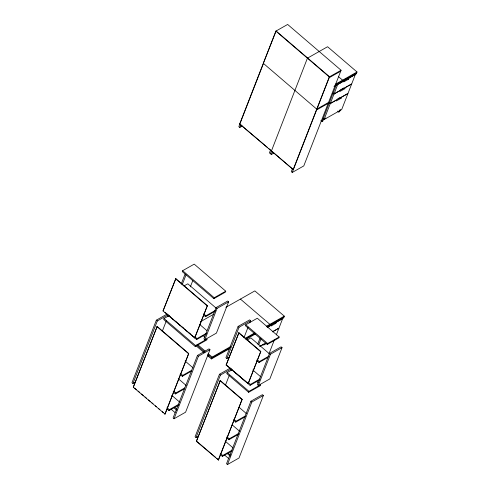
<?xml version="1.0" encoding="UTF-8"?>
<svg xmlns="http://www.w3.org/2000/svg" width="489" height="489" viewBox="0 0 489 489"><rect width="100%" height="100%" fill="white"/><g stroke="black" fill="none" stroke-linecap="round" stroke-linejoin="round"><path stroke-width="0.73" d="M167.262 313.975L156.358 320.161L131.981 382.685L132.929 383.498L135.49 382.043M132.929 383.498L157.305 320.967L168.204 314.788M133.283 387.245L157.171 326.456L188.723 353.504L165.074 414.152L133.283 387.245L157.171 326.456M163.026 310.961L175.82 278.62L207.373 305.668L194.818 337.875L163.026 310.961L175.82 278.62M293.339 169.652L239.671 123.986L275.869 31.131L287.654 24.45L341.084 70.251L303.785 165.918L292.239 172.464L291.291 171.651L292.404 168.809M169.145 315.607L164.011 318.516L163.65 319.458L195.197 346.505L206.743 339.959L207.11 339.018L195.563 345.564L195.197 346.505M182.66 270.686L182.299 271.621L213.846 298.669L225.392 292.122L225.759 291.187L194.206 264.139L182.66 270.686L214.213 297.734L225.759 291.187M263.284 63.906L238.815 126.663L239.763 127.476L242.324 126.021M239.763 127.476L240.869 124.634M162.201 331.475L166.352 320.821M168.014 316.554L168.571 315.136M181.199 284.054L185.074 274.103M182.14 284.867L186.022 274.916M190.362 286.841L192.855 280.448M164.836 414.293L188.723 353.504M194.579 338.009L207.373 305.668M167.226 409.146L168.937 410.613L169.304 409.678L178.925 404.22M173.161 391.989L175.441 393.945L175.808 393.003L184.781 387.911M180.025 374.372L182.305 376.328L182.672 375.393L191.651 370.301M166.993 314.121L196.651 339.543L197.012 338.608L206.633 333.15M203.834 315.252L205.545 316.719L205.912 315.784L215.533 310.326M270.527 150.056L269.421 152.898L271.309 154.524L273.877 153.069M213.846 298.669L214.213 297.734M270.368 153.711L307.422 58.179L327.575 46.736L357.019 71.981L356.292 73.857L333.956 86.522M271.309 154.524L272.422 151.682M197.477 355.411L173.1 417.936L174.047 418.749L185.588 412.203L209.97 349.678L209.023 348.865L197.477 355.411L198.424 356.224L209.97 349.678M216.126 307.575L203.937 338.84L204.885 339.653L216.431 333.107L228.62 301.841L227.672 301.028L216.126 307.575L217.073 308.388L228.62 301.841M174.047 418.749L198.424 356.224M204.885 339.653L217.073 308.388M208.583 356.499L208.95 355.564M207.428 355.509L211.425 358.938L212.159 357.062L230.735 346.524M293.094 169.787L329.299 76.932L341.084 70.251M292.239 172.464L329.537 76.797L276.114 30.996L263.32 63.332L316.744 109.133L328.529 102.452M230.362 368.07L219.457 374.256L195.08 436.781L196.028 437.594L198.595 436.139M249.769 322.819L250.6 320.686L249.653 319.873L238.106 326.42L225.918 357.685L226.865 358.498L229.433 357.043M196.028 437.594L220.405 375.063L231.309 368.883M226.865 358.498L239.054 327.233L250.6 320.686M196.389 441.341L220.276 380.552L242.147 399.305L218.504 459.953L196.389 441.341L220.276 380.552M226.126 365.057L238.925 332.716L260.796 351.469L248.247 383.676L226.126 365.057L238.925 332.716M320.845 120.6L321.994 121.584L336.243 85.043M323.681 118.992L322.862 121.095L321.994 121.584M324.042 119.579L330.277 103.582L336.695 99.945L336.291 100.985L341.102 98.258L341.505 97.213L347.93 93.576L341.689 109.573L324.042 119.579L323.095 118.772M330.338 103.43L333.993 94.047L340.417 90.41L340.008 91.449L344.818 88.723L345.222 87.678L351.646 84.041L347.991 93.417L330.338 103.43L329.39 102.617M334.054 93.894L337.71 84.511L344.134 80.874L343.724 81.914L348.535 79.187L348.944 78.142L355.362 74.505L351.707 83.882L334.054 93.894L333.107 93.081M232.244 369.702L227.116 372.612L226.749 373.553L248.626 392.306L260.166 385.76L260.533 384.819L248.993 391.365L248.626 392.306M245.765 324.782L245.399 325.717L267.275 344.47L278.816 337.923L279.182 336.988L257.306 318.235L245.765 324.782L267.642 343.535L279.182 336.988M339.934 83.13L340.301 82.195M342.227 81.101L342.593 80.165L338.547 76.7M225.301 385.57L229.182 375.625M231.12 370.65L231.67 369.232M243.95 337.74L248.106 327.08M337.636 111.082L338.779 112.067L339.598 109.964M340.466 109.475L339.647 111.571L338.779 112.067M257.715 344.103L260.069 338.07M258.663 344.91L261.016 338.883M267.587 326.359L267.22 327.294L283.571 318.021L284.305 316.145L254.855 290.9L225.832 307.361M269.506 325.264L269.873 324.329L240.429 299.085M218.259 460.094L242.147 399.305M248.002 383.81L260.796 351.469M220.081 454.458L222.367 456.414L222.733 455.479L232.348 450.021M226.584 437.783L228.864 439.745L229.231 438.804L238.21 433.712M233.449 420.173L235.735 422.129L236.101 421.194L245.075 416.102M233.516 371.151L250.075 385.344L250.441 384.409L260.062 378.951M256.688 360.564L258.974 362.52L259.341 361.585L268.956 356.126M267.275 344.47L267.642 343.535M267.562 327.22L271.413 325.038L271.01 326.077L275.82 323.351L276.224 322.306L282.642 318.669L278.987 328.046L272.452 331.756M268.974 353.736L274.396 339.824M276.316 334.904L278.926 328.205L272.507 331.842M250.906 401.212L226.529 463.737L227.471 464.55L239.017 458.004L263.394 395.479L262.446 394.666L250.906 401.212L251.853 402.025L263.394 395.479M269.555 353.376L257.367 384.641L258.314 385.454L269.855 378.908L282.043 347.642L281.096 346.829L269.555 353.376L270.503 354.189L282.043 347.642M227.471 464.55L251.853 402.025M258.314 385.454L270.503 354.189M239.671 123.986L267.446 147.452M329.176 77.733L340.717 71.186M335.295 84.304L357.019 71.981M334.928 85.239L356.658 72.916M345.185 79.738L347.587 78.374L348.535 79.187M340.265 89.958L343.871 87.91L344.818 88.723M316.621 109.939L328.162 103.393M337.746 98.809L340.155 97.445L341.102 98.258M323.241 119.53L325.894 118.026M183.95 285.992L187.8 283.809L216.315 308.259M205.545 316.719L215.166 311.267M200.618 321.658L213.889 314.134M196.651 339.543L206.266 334.091M245.325 338.247L254.616 332.978M266.554 326.206L284.305 316.145M230.386 347.453L211.792 357.997L207.752 354.531M245.625 338.81L254.965 333.51M266.853 326.768L283.938 317.08M271.866 324.244L274.268 322.881M211.425 358.938L229.359 348.767M245.967 339.348L255.264 334.073M182.305 376.328L191.285 371.237M247.055 340.087L250.9 337.905L269.739 354.06M175.441 393.945L184.42 388.853M259.58 346.481L265.466 343.144M260.124 346.291L263.981 344.109L263.571 345.148L266.578 343.443M168.937 410.613L178.558 405.161M258.974 362.52L267.954 357.428M250.075 385.344L259.696 379.886M235.735 422.129L245.35 416.677M228.864 439.745L238.485 434.287M222.367 456.414L231.346 451.323M275.869 31.131L329.299 76.932M333.046 93.24L333.993 94.047M329.329 102.776L330.277 103.582M268.595 148.436L270.888 150.404M272.037 151.388L292.391 168.839M274.873 322.538L275.82 323.351M238.106 326.42L239.054 327.233M175.582 278.761L207.134 305.808M238.681 332.856L260.558 351.609M203.632 313.828L205.912 315.784M257.055 359.629L259.341 361.585M200.001 324.727L206.847 330.595M252.85 370.026L260.845 376.878M203.094 335.576L204.812 337.049M256.505 381.365L258.229 382.844M194.732 336.652L197.012 338.608M248.155 382.447L250.441 384.409M164.989 312.3L166.706 313.773M168.43 315.252L170.148 316.725M171.871 318.198L173.595 319.678M175.313 321.151L177.036 322.624M178.754 324.103L180.478 325.576M182.195 327.055L183.344 328.033M185.637 330.002L186.786 330.986M189.078 332.954L190.227 333.938M192.525 335.906L193.668 336.89M226.37 364.922L245.943 381.701M247.092 382.685L248.247 383.676M230.093 368.217L231.804 369.684M197.721 344.684L205.227 351.12M208.112 353.596L212.159 357.062M196.78 345.13L204.86 352.056M195.832 345.57L203.95 352.526M164.011 318.516L195.563 345.564M227.116 372.612L248.993 391.365M156.358 320.161L157.305 320.967M219.457 374.256L220.405 375.063M156.932 326.591L188.485 353.639M220.032 380.686L241.908 399.44M185.093 361.023L193.076 367.869M239.078 407.306L246.499 413.67M180.961 373.926L182.672 375.393M233.815 419.238L236.101 421.194M178.222 378.633L186.211 385.479M232.214 424.917L239.634 431.28M174.096 391.536L175.808 393.003M226.951 436.848L229.231 438.804M171.725 395.308L179.707 402.154M225.142 441.102L233.131 447.955M174.732 407.325L177.012 409.281M228.155 453.126L230.441 455.082M173.87 407.82L176.718 410.265M227.293 453.615L230.148 456.066M171.058 409.165L175.05 412.588M224.482 454.959L228.479 458.389M167.024 407.722L169.304 409.678M221.016 454.012L222.733 455.479M134.671 388.089L136.394 389.568M138.112 391.041L139.836 392.514M141.553 393.993L143.277 395.467M145.001 396.946L146.718 398.419M148.442 399.892L150.16 401.371M151.883 402.844L153.026 403.828M155.325 405.797L156.474 406.781M158.766 408.743L159.915 409.727M162.207 411.695L163.357 412.679M196.627 441.2L215.625 457.49M216.774 458.474L218.504 459.953"/></g></svg>
